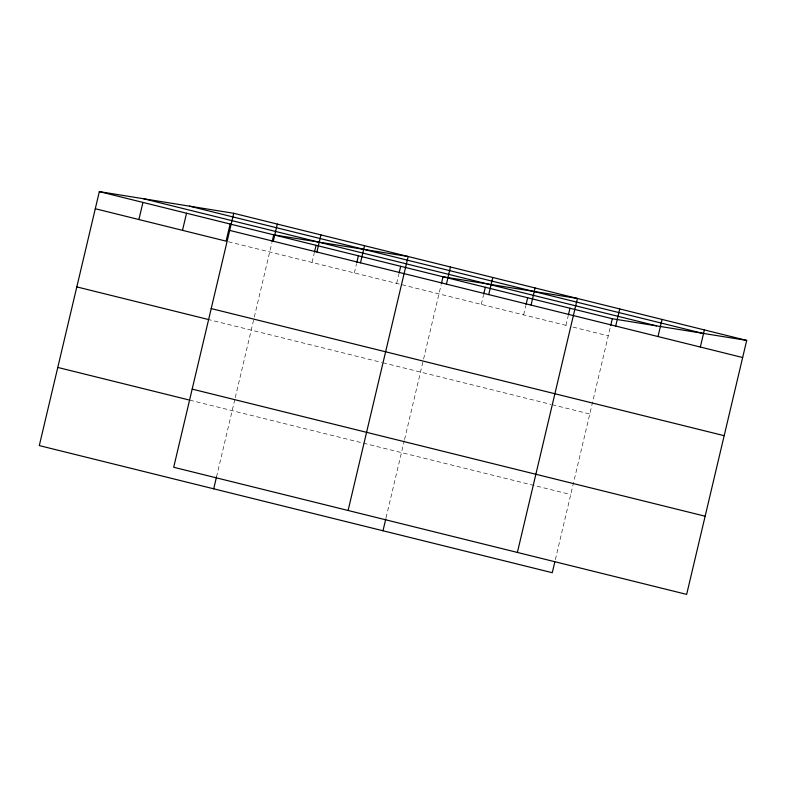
<?xml version="1.0" encoding="UTF-8"?>
<svg xmlns="http://www.w3.org/2000/svg" width="786" height="786" viewBox="0 0 786 786"><rect width="100%" height="100%" fill="white"/><g stroke="black" fill="none" stroke-linecap="round" stroke-linejoin="round"><path stroke-width="0.59" stroke-dasharray="3.93 2.95" d="M216.504 476.974L234.985 398.807M235.269 397.618L254.025 318.271M254.3 317.092L271.858 242.825M312.022 262.436L314.174 253.308M354.339 272.929L356.5 263.801M396.665 283.412L398.816 274.285M386.064 517.728L404.269 440.75M404.544 439.57L423.3 360.224M423.585 359.035L441.133 284.768M481.297 304.388L483.459 295.261M523.623 314.872L525.775 305.744M565.94 325.355L568.101 316.227M555.348 559.681L610.417 326.721M228.451 241.734L568.288 325.944M572.994 327.104L608.256 335.848M207.622 319.312L381.711 362.454M382.88 362.739L550.986 404.397M552.165 404.692L589.785 414.006M189.76 400.133L570.744 494.541"/><path stroke-width="1.18" d="M233.737 213.291L173.696 467.267L686.659 594.383L746.7 340.407L233.737 213.291L99.341 191.617L39.3 445.593L552.263 572.709L554.788 562.049M138.896 219.54L142.944 202.424M182.499 230.347L186.537 213.232M230.141 224.03L226.103 241.145L95.293 208.732M213.713 488.813L216.504 476.974M272.133 241.685L273.744 234.837L408.14 256.511L348.1 510.487M273.292 241.214L277.33 224.098M314.449 252.168L316.07 245.32M316.896 252.021L320.934 234.906M356.765 262.652L358.387 255.814M360.489 262.819L364.537 245.704M399.091 273.145L400.703 266.297M382.988 530.756L385.788 518.917M441.408 283.628L443.029 276.78L577.425 298.454L517.385 552.43M446.419 284.11L450.457 266.994M483.724 294.121L485.345 287.273M488.735 294.603L492.783 277.487M526.05 304.604L527.661 297.756M531.051 305.086L535.099 287.971M568.366 315.088L569.988 308.24M610.683 325.581L612.304 318.733L746.7 340.407M615.693 326.062L619.741 308.947M658.01 336.546L662.058 319.43M700.336 347.029L704.384 329.914M189.387 206.138L702.35 333.254M143.691 198.77L656.654 325.885M99.341 191.617L612.304 318.733M229.689 230.406L742.652 357.522M211.208 308.574L724.181 435.68M76.812 286.9L207.622 319.312M192.177 389.109L705.14 516.215M57.781 367.435L188.581 399.848"/></g></svg>
